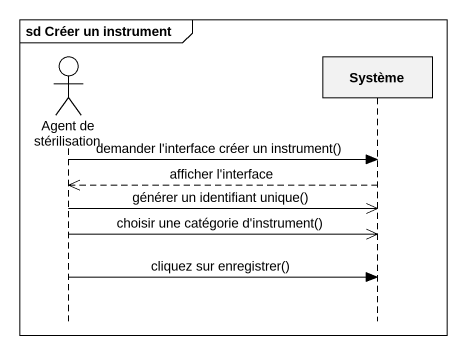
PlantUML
@startuml
mainframe sd Créer un instrument
hide footbox
actor "Agent de stérilisation" as Agent_de_stérilisation
participant Système

Agent_de_stérilisation -> Système : demander l'interface créer un instrument()
Système -->> Agent_de_stérilisation : afficher l'interface
Agent_de_stérilisation ->> Système : générer un identifiant unique()
Agent_de_stérilisation ->> Système : choisir une catégorie d'instrument()
Agent_de_stérilisation -> Système : cliquez sur enregistrer()
@enduml
